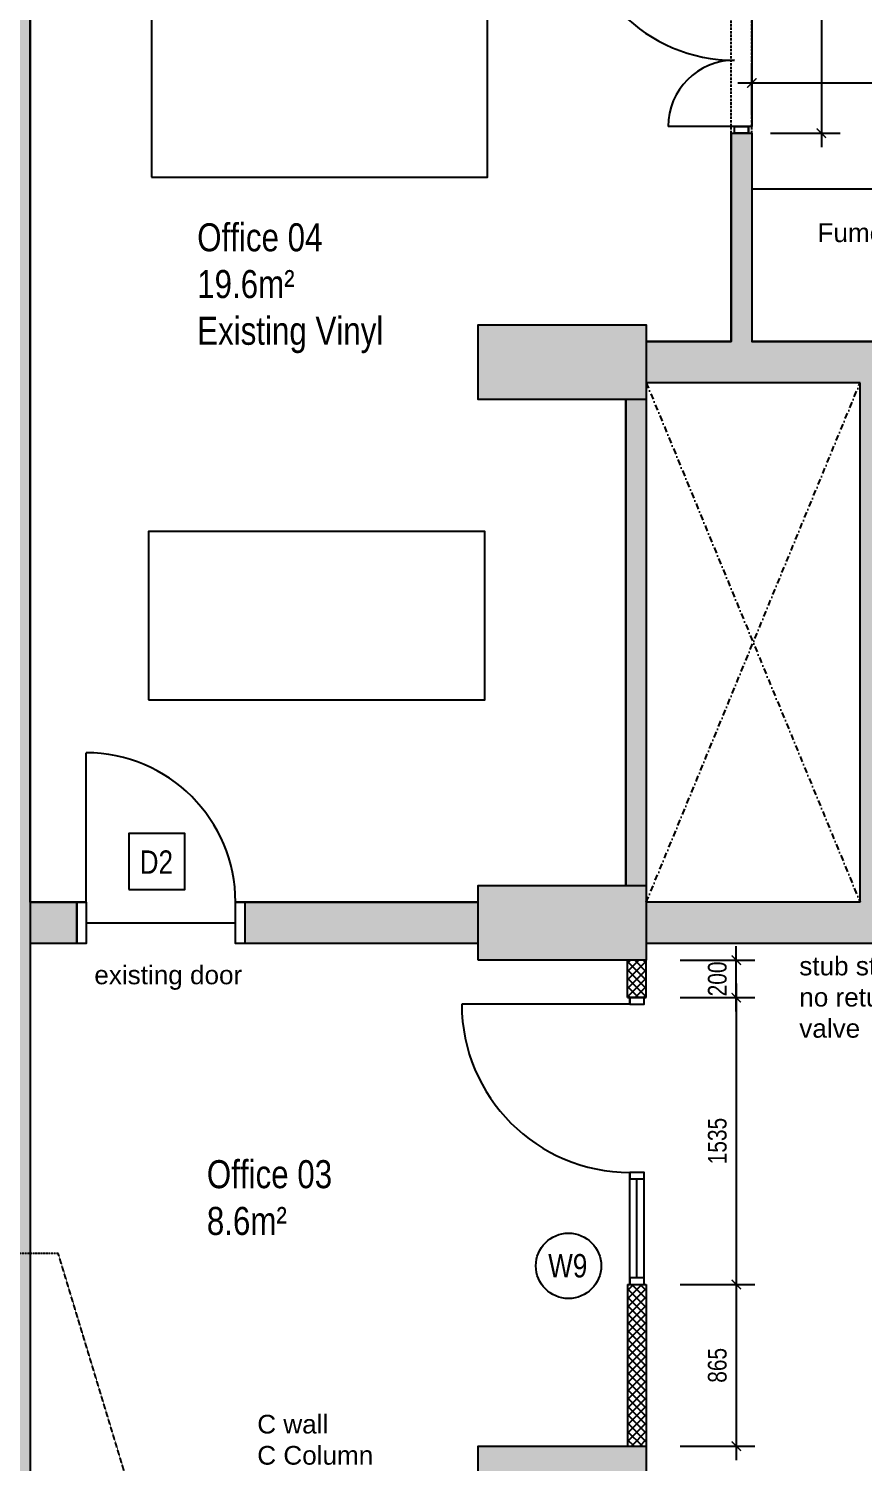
# Model space of a CAD drawing. Header units: millimetres. Extents: x -68315 to 81584, y -44830 to 67795.
# Drawn here: x -48988 to -44518, y 52759 to 60430 of the extents above; entities that cross this region are included whole.
import ezdxf

# ---------------------------------------------------------------- set-up
doc = ezdxf.new("R2010")
doc.units = ezdxf.units.MM
for name, pattern in [('DASHDOT2', [12.7, 6.35, -3.175, 0, -3.175]), ('HIDDEN2', [4.7625, 3.175, -1.5875]), ('PDASHED', [19.05, 12.7, -6.35])]:
    doc.linetypes.add(name, pattern=pattern)
for name, color, linetype in [('BRICK_WALLS_P4', 1, 'Continuous'), ('COLUMNS_P5', 5, 'Continuous'), ('DOORS_P2', 8, 'Continuous'), ('MSA-ABOVE', 9, 'DASHDOT2'), ('MSA-AREA', 7, 'Continuous'), ('MSA-DEMOLISH', 8, 'HIDDEN2'), ('MSA-DIMS50', 8, 'Continuous'), ('MSA-FITTING', 5, 'Continuous'), ('MSA-HATCH', 8, 'Continuous'), ('MSA-HATCH ELEV1', 252, 'Continuous'), ('MSA-HATCH OFFICE', 40, 'Continuous'), ('MSA-SECTION LINES', 2, 'Continuous'), ('MSA-TEXT D&W 50', 7, 'Continuous'), ('MSA-TEXT1', 4, 'Continuous'), ('MSA-WINDOW', 4, 'Continuous')]:
    doc.layers.add(name, color=color, linetype=linetype)
doc.layers.get('0').off()
doc.styles.add('Arial 1in20 2mm', font='arial.ttf', dxfattribs={"width": 0.8, "height": 40})
doc.styles.add('Arial 1in50 2mm', font='arial.ttf', dxfattribs={"width": 0.8, "height": 100})
doc.styles.add('Arial 1in50 3mm', font='arial.ttf', dxfattribs={"width": 0.8, "height": 150})
doc.dimstyles.new('DIM-20', dxfattribs={"dimtxt": 40, "dimasz": 30, "dimexe": 40, "dimexo": 40, "dimgap": 20, "dimtad": 1, "dimdec": 0, "dimrnd": 5, "dimzin": 0, "dimdsep": 46, "dimtxsty": 'Arial 1in20 2mm', "dimblk": 'ARCHTICK', "dimcen": 0.09, "dimdle": 20, "dimclrd": 256, "dimclre": 256, "dimclrt": 256, "dimadec": 0, "dimazin": 0, "dimtfac": 1, "dimtdec": 0, "dimtix": 1, "dimtmove": 2, "dimatfit": 3, "dimfxl": 1, "dimtolj": 1, "dimtzin": 0, "dimarcsym": 0})
doc.dimstyles.new('DIM-50', dxfattribs={"dimtxt": 100, "dimasz": 50, "dimexe": 100, "dimexo": 100, "dimgap": 50, "dimtad": 1, "dimdec": 0, "dimrnd": 5, "dimzin": 0, "dimdsep": 46, "dimtxsty": 'Arial 1in50 2mm', "dimblk": 'ARCHTICK', "dimcen": 0.09, "dimdle": 75, "dimclrd": 256, "dimclre": 256, "dimclrt": 256, "dimadec": 0, "dimazin": 0, "dimtfac": 1, "dimtdec": 0, "dimtix": 1, "dimtmove": 2, "dimatfit": 3, "dimfxl": 300, "dimfxlon": 1, "dimtolj": 1, "dimtzin": 0, "dimarcsym": 0})

# ---------------------------------------------------------------- blocks, each defined once
blk = doc.blocks.new('_ArchTick')
at = {"color": 0, "linetype": 'ByBlock', "const_width": 0.15}
blk.add_lwpolyline([(-0.5, -0.5), (0.5, 0.5)], dxfattribs=at)
blk = doc.blocks.new('*D47')
at = {"layer": 'MSA-DIMS50', "lineweight": -2, "ltscale": 0.2}
for p, q in [((-49352.1, 55535.5), (-49752.1, 55535.5)), ((-49652.1, 52570.5), (-49652.1, 55610.5)), ((-49352.1, 52645.5), (-49752.1, 52645.5))]:
    blk.add_line(p, q, dxfattribs=at)
at = {"layer": 'MSA-DIMS50', "lineweight": -2, "xscale": 50, "yscale": 50, "zscale": 50}
for p, rotation in [((-49652.1, 55535.5), 90), ((-49652.1, 52645.5), 270)]:
    blk.add_blockref('_ArchTick', p, dxfattribs=dict(at, rotation=rotation))
at = {"layer": 'MSA-DIMS50', "linetype": 'Continuous', "insert": (-49753.1, 54090.5), "char_height": 100, "attachment_point": 5, "rotation": 90, "style": 'Arial 1in50 2mm'}
blk.add_mtext('\\A1;2890', dxfattribs=at)
blk = doc.blocks.new('*D56')
at = {"layer": 'MSA-DIMS50', "lineweight": -2, "ltscale": 0.2}
for p, q in [((-45198.7, 55320.5), (-45198.7, 53635.5)), ((-45498.7, 55245.5), (-45098.7, 55245.5)), ((-45498.7, 53710.5), (-45098.7, 53710.5))]:
    blk.add_line(p, q, dxfattribs=at)
at = {"layer": 'MSA-DIMS50', "lineweight": -2, "xscale": 50, "yscale": 50, "zscale": 50}
for p, rotation in [((-45198.7, 55245.5), 90), ((-45198.7, 53710.5), 270)]:
    blk.add_blockref('_ArchTick', p, dxfattribs=dict(at, rotation=rotation))
at = {"layer": 'MSA-DIMS50', "linetype": 'Continuous', "insert": (-45299.8, 54478), "char_height": 100, "attachment_point": 5, "rotation": 90, "style": 'Arial 1in50 2mm'}
blk.add_mtext('\\A1;1535', dxfattribs=at)
blk = doc.blocks.new('*D58')
at = {"layer": 'MSA-DIMS50', "lineweight": -2, "ltscale": 0.2}
for p, q in [((-45198.7, 53785.5), (-45198.7, 52770.5)), ((-45498.7, 53710.5), (-45098.7, 53710.5)), ((-45498.7, 52845.5), (-45098.7, 52845.5))]:
    blk.add_line(p, q, dxfattribs=at)
at = {"layer": 'MSA-DIMS50', "lineweight": -2, "xscale": 50, "yscale": 50, "zscale": 50}
for p, rotation in [((-45198.7, 53710.5), 90), ((-45198.7, 52845.5), 270)]:
    blk.add_blockref('_ArchTick', p, dxfattribs=dict(at, rotation=rotation))
at = {"layer": 'MSA-DIMS50', "linetype": 'Continuous', "insert": (-45299.8, 53278), "char_height": 100, "attachment_point": 5, "rotation": 90, "style": 'Arial 1in50 2mm'}
blk.add_mtext('\\A1;865', dxfattribs=at)
blk = doc.blocks.new('*D60')
at = {"layer": 'MSA-DIMS50', "lineweight": -2, "ltscale": 0.2}
for p, q in [((-45198.7, 55170.5), (-45198.7, 55520.5)), ((-45498.7, 55445.5), (-45098.7, 55445.5)), ((-45498.7, 55245.5), (-45098.7, 55245.5))]:
    blk.add_line(p, q, dxfattribs=at)
at = {"layer": 'MSA-DIMS50', "lineweight": -2, "xscale": 50, "yscale": 50, "zscale": 50}
for p, rotation in [((-45198.7, 55445.5), 270), ((-45198.7, 55245.5), 90)]:
    blk.add_blockref('_ArchTick', p, dxfattribs=dict(at, rotation=rotation))
at = {"layer": 'MSA-DIMS50', "linetype": 'Continuous', "insert": (-45299.8, 55345.5), "char_height": 100, "attachment_point": 5, "rotation": 90, "style": 'Arial 1in50 2mm'}
blk.add_mtext('\\A1;200', dxfattribs=at)
blk = doc.blocks.new('*D68')
at = {"layer": 'MSA-DIMS50', "lineweight": -2, "ltscale": 0.2}
for p, q in [((-49652.1, 55460.5), (-49652.1, 66160.5)), ((-49352.1, 66085.5), (-49752.1, 66085.5)), ((-49452.1, 55535.5), (-49752.1, 55535.5))]:
    blk.add_line(p, q, dxfattribs=at)
at = {"layer": 'MSA-DIMS50', "lineweight": -2, "xscale": 50, "yscale": 50, "zscale": 50}
for p, rotation in [((-49652.1, 66085.5), 90), ((-49652.1, 55535.5), 270)]:
    blk.add_blockref('_ArchTick', p, dxfattribs=dict(at, rotation=rotation))
at = {"layer": 'MSA-DIMS50', "linetype": 'Continuous', "insert": (-49767.6, 60810.5), "char_height": 100, "attachment_point": 5, "rotation": 90, "style": 'Arial 1in50 2mm'}
blk.add_mtext('\\A1;extent of new vinyl flooring 10550', dxfattribs=at)
blk = doc.blocks.new('*D69')
at = {"layer": 'MSA-DIMS50', "lineweight": -2, "ltscale": 0.2}
for p, q in [((-45115.6, 59970.5), (-45115.6, 60239.3)), ((-43315.6, 59839.3), (-43315.6, 60239.3)), ((-45190.6, 60139.3), (-43240.6, 60139.3))]:
    blk.add_line(p, q, dxfattribs=at)
at = {"layer": 'MSA-DIMS50', "lineweight": -2, "xscale": 50, "yscale": 50, "zscale": 50, "rotation": 180}
blk.add_blockref('_ArchTick', (-45115.6, 60139.3), dxfattribs=at)
at = {"layer": 'MSA-DIMS50', "lineweight": -2, "xscale": 50, "yscale": 50, "zscale": 50}
blk.add_blockref('_ArchTick', (-43315.6, 60139.3), dxfattribs=at)
at = {"layer": 'MSA-DIMS50', "linetype": 'Continuous', "insert": (-44215.6, 60240.3), "char_height": 100, "attachment_point": 5, "style": 'Arial 1in50 2mm'}
blk.add_mtext('\\A1;1800', dxfattribs=at)
blk = doc.blocks.new('*D96')
at = {"layer": 'MSA-DIMS50', "lineweight": -2, "ltscale": 0.2}
for p, q in [((-44742.6, 61520.5), (-44742.6, 59795.5)), ((-45015.6, 61445.5), (-44642.6, 61445.5)), ((-45015.6, 59870.5), (-44642.6, 59870.5))]:
    blk.add_line(p, q, dxfattribs=at)
at = {"layer": 'MSA-DIMS50', "lineweight": -2, "xscale": 50, "yscale": 50, "zscale": 50}
for p, rotation in [((-44742.6, 61445.5), 90), ((-44742.6, 59870.5), 270)]:
    blk.add_blockref('_ArchTick', p, dxfattribs=dict(at, rotation=rotation))
at = {"layer": 'MSA-DIMS50', "linetype": 'Continuous', "insert": (-44843.7, 60658), "char_height": 100, "attachment_point": 5, "rotation": 90, "style": 'Arial 1in50 2mm'}
blk.add_mtext('\\A1;1575', dxfattribs=at)

msp = doc.modelspace()

# ---------------------------------------------------------------- hatches: boundary and pattern name
at = {"layer": 'MSA-HATCH', "ltscale": 0.2}
h = msp.add_hatch(dxfattribs=at)
h.set_pattern_fill('ANSI37', color=10, scale=10)
h.set_pattern_definition([(45, (-114407.39, -105918.393), (-22.4506403, 22.4506403), []), (135, (-114407.39, -105918.393), (-22.4506403, -22.4506403), [])])
h.paths.add_polyline_path([(-45680.6, 53710.5), (-45780.6, 53710.5), (-45780.6, 52845.5), (-45680.6, 52845.5)])
h.paths.add_polyline_path([(-45680.6, 55445.5), (-45780.6, 55445.5), (-45780.6, 55245.5), (-45680.6, 55245.5)])
at = {"layer": 'MSA-HATCH ELEV1', "ltscale": 0.2}
h = msp.add_hatch(color=256, dxfattribs=at)
h.dxf.hatch_style = 1
h.paths.add_polyline_path([(-48980.6, 37800.5), (-48580.6, 37800.5), (-48580.6, 37910.5), (-48580.6, 38100.5), (-48980.6, 38100.5), (-48980.6, 61545.5), (-46580.6, 61545.5), (-46580.6, 61445.5), (-45680.6, 61445.5), (-45680.6, 61845.5), (-46280.6, 61845.5), (-46280.6, 64445.5), (-45680.6, 64445.5), (-45680.6, 64845.5), (-46280.6, 64845.5), (-46280.6, 66085.5), (-44980.6, 66085.5), (-44980.6, 65685.5), (-41480.6, 65685.5), (-41480.6, 66085.5), (-38880.6, 66085.5), (-38880.6, 65685.5), (-35480.6, 65685.5), (-35480.6, 66085.5), (-34080.6, 66085.5), (-34080.6, 64845.5), (-34680.6, 64845.5), (-34680.6, 64445.5), (-34080.6, 64445.5), (-34080.6, 61845.5), (-34680.6, 61845.5), (-34680.6, 61445.5), (-34080.6, 61445.5), (-34080.6, 60649), (-33780.6, 60649), (-33780.6, 61545.5), (-28030.6, 61545.5), (-28030.6, 62345.5), (-23830.6, 62345.5), (-23830.6, 61530.5), (-23530.6, 61530.5), (-23530.6, 67495.5), (8969.4, 67495.5), (8969.4, 63768.5), (7619.4, 62418.5), (7619.4, 61845.5), (-1780.6, 61845.5), (-1780.6, 61530.5), (13969.4, 61530.5), (13969.4, 63945.5), (9269.4, 63945.5), (9269.4, 67795.5), (-23830.6, 67795.5), (-23830.6, 62645.5), (-28330.6, 62645.5), (-28330.6, 61845.5), (-33780.6, 61845.5), (-33780.6, 66385.5), (-35880.6, 66385.5), (-35880.6, 66085.5), (-38480.6, 66085.5), (-38480.6, 66385.5), (-41880.6, 66385.5), (-41880.6, 66085.5), (-44380.6, 66085.5), (-44380.6, 66385.5), (-46580.6, 66385.5), (-46580.6, 61845.5), (-49280.6, 61845.5), (-49280.6, 37645.5), (-60180.6, 37645.5), (-60180.6, 34445.5), (-59880.6, 34445.5), (-59880.6, 34545.5), (-50580.6, 34545.5), (-50580.6, 34845.5), (-59880.6, 34845.5), (-59880.6, 37345.5), (-48980.6, 37345.5)])
h.paths.add_polyline_path([(7919.4, 61845.5), (7919.4, 62295.5), (9269.4, 63645.5), (13669.4, 63645.5), (13669.4, 61845.5)], flags=16)
h = msp.add_hatch(color=256, dxfattribs=at)
h.dxf.hatch_style = 1
h.paths.add_polyline_path([(-45680.6, 58445.5), (-45790.6, 58445.5), (-45790.6, 55845.5), (-45680.6, 55845.5)])
h.paths.add_polyline_path([(-45115.6, 59870.5), (-45225.6, 59870.5), (-45225.6, 58755.5), (-45680.6, 58755.5), (-45680.6, 58535.5), (-44535.6, 58535.5), (-44535.6, 55755.5), (-45680.6, 55755.5), (-45680.6, 55535.5), (-44425.6, 55535.5), (-44425.6, 58535.5), (-43050.6, 58535.5), (-43050.6, 58755.5), (-45115.6, 58755.5)])
h.paths.add_polyline_path([(-45680.6, 61445.5), (-45115.6, 61445.5), (-45115.6, 61845.5), (-45680.6, 61845.5)])
h = msp.add_hatch(color=256, dxfattribs=at)
h.dxf.hatch_style = 1
h.paths.add_polyline_path([(-45680.6, 58845.5), (-46580.6, 58845.5), (-46580.6, 58445.5), (-45680.6, 58445.5)])
h.paths.add_polyline_path([(-45680.6, 55845.5), (-46580.6, 55845.5), (-46580.6, 55445.5), (-45680.6, 55445.5)])
h.paths.add_polyline_path([(-45680.6, 52845.5), (-46580.6, 52845.5), (-46580.6, 52445.5), (-45680.6, 52445.5)])
h.paths.add_polyline_path([(-45680.6, 49845.5), (-46580.6, 49845.5), (-46580.6, 49445.5), (-45680.6, 49445.5)])
h.paths.add_polyline_path([(-45680.6, 46845.5), (-46580.6, 46845.5), (-46580.6, 46445.5), (-45806.6, 46445.5), (-45806.6, 46445.5), (-45730.6, 46445.5), (-45680.6, 46445.5)])
h.paths.add_polyline_path([(-45680.6, 43845.5), (-45730.6, 43845.5), (-45730.6, 43845.5), (-45806.6, 43845.5), (-46580.6, 43845.5), (-46580.6, 43445.5), (-45806.6, 43445.5), (-45806.6, 43445.5), (-45730.6, 43445.5), (-45680.6, 43445.5)])
h.paths.add_polyline_path([(-45680.6, 40845.5), (-46580.6, 40845.5), (-46580.6, 40445.5), (-45680.6, 40445.5)])
h.paths.add_polyline_path([(-33780.6, 42345.5), (-34680.6, 42345.5), (-34680.6, 41945.5), (-33780.6, 41945.5)])
h.paths.add_polyline_path([(-33780.6, 43845.5), (-34680.6, 43845.5), (-34680.6, 43445.5), (-33780.6, 43445.5)])
h.paths.add_polyline_path([(-33780.6, 46845.5), (-34680.6, 46845.5), (-34680.6, 46445.5), (-33780.6, 46445.5)])
h.paths.add_polyline_path([(-33780.6, 49845.5), (-34680.6, 49845.5), (-34680.6, 49445.5), (-33780.6, 49445.5)])
h.paths.add_polyline_path([(-33780.6, 52845.5), (-34680.6, 52845.5), (-34680.6, 52445.5), (-33780.6, 52445.5)])
h.paths.add_polyline_path([(-33780.6, 55845.5), (-34680.6, 55845.5), (-34680.6, 55445.5), (-33780.6, 55445.5)])
h.paths.add_polyline_path([(-33930.6, 58845.5), (-34830.6, 58845.5), (-34830.6, 58445.5), (-33930.6, 58445.5)])
h = msp.add_hatch(color=256, dxfattribs=at)
h.dxf.hatch_style = 1
h.paths.add_polyline_path([(-46580.6, 55755.5), (-47830.6, 55755.5), (-47830.6, 55535.5), (-46580.6, 55535.5)])
h.paths.add_polyline_path([(-48730.6, 55755.5), (-48980.6, 55755.5), (-48980.6, 55535.5), (-48730.6, 55535.5)])

# ---------------------------------------------------------------- linework, layer by layer
at = {"layer": 'BRICK_WALLS_P4', "linetype": 'Continuous'}
for p, q in [((-45225.6, 59870.5), (-45225.6, 58755.5)), ((-45115.6, 59870.5), (-45115.6, 58755.5)), ((-46580.6, 58590.5), (-46580.6, 58700.5)), ((-45225.6, 58755.5), (-45680.6, 58755.5)), ((-45680.6, 58755.5), (-45680.6, 58535.5)), ((-44425.6, 58755.5), (-45115.6, 58755.5)), ((-44535.6, 58535.5), (-45680.6, 58535.5)), ((-44535.6, 55755.5), (-44535.6, 58535.5)), ((-45790.6, 58445.5), (-45790.6, 55845.5)), ((-45680.6, 58445.5), (-45680.6, 55845.5)), ((-48680.6, 55755.5), (-48980.6, 55755.5)), ((-46580.6, 55755.5), (-47880.6, 55755.5)), ((-44535.6, 55755.5), (-45680.6, 55755.5)), ((-48680.6, 55535.5), (-48980.6, 55535.5)), ((-46580.6, 55535.5), (-47880.6, 55535.5)), ((-44425.6, 55535.5), (-45680.6, 55535.5)), ((-45780.6, 55245.5), (-45780.6, 55445.5)), ((-45680.6, 55245.5), (-45680.6, 55445.5)), ((-45780.6, 55245.5), (-45680.6, 55245.5)), ((-45780.6, 53710.5), (-45680.6, 53710.5)), ((-45780.6, 53710.5), (-45780.6, 52845.5)), ((-45680.6, 53710.5), (-45680.6, 52845.5))]:
    msp.add_line(p, q, dxfattribs=at)
at = {"layer": 'COLUMNS_P5', "linetype": 'Continuous'}
msp.add_line((-48980.6, 61545.5), (-48980.6, 38100.5), dxfattribs=at)
for points in [[(-46580.6, 58445.5), (-46580.6, 58845.5), (-45680.6, 58845.5), (-45680.6, 58445.5), (-46580.6, 58445.5)], [(-46580.6, 55445.5), (-46580.6, 55845.5), (-45680.6, 55845.5), (-45680.6, 55445.5), (-46580.6, 55445.5)], [(-46580.6, 52445.5), (-46580.6, 52845.5), (-45680.6, 52845.5), (-45680.6, 52445.5), (-46580.6, 52445.5)]]:
    msp.add_lwpolyline(points, dxfattribs=at)
at = {"layer": 'DOORS_P2', "linetype": 'Continuous'}
for p, q in [((-48680.6, 55755.5), (-48680.6, 56555.5)), ((-48730.6, 55755.5), (-48730.6, 55535.5)), ((-47830.6, 55755.5), (-47830.6, 55535.5))]:
    msp.add_line(p, q, dxfattribs=at)
for points in [[(-48730.6, 55755.5), (-48680.6, 55755.5), (-48680.6, 55535.5), (-48730.6, 55535.5), (-48730.6, 55755.5)], [(-47880.6, 55755.5), (-47830.6, 55755.5), (-47830.6, 55535.5), (-47880.6, 55535.5), (-47880.6, 55755.5)]]:
    msp.add_lwpolyline(points, dxfattribs=at)
msp.add_arc((-48680.6, 55755.5), 800, 0, 90, dxfattribs=at)
at = {"layer": 'MSA-ABOVE', "ltscale": 5}
for p, q in [((-45680.6, 55755.5), (-44535.6, 58535.5)), ((-45680.6, 58535.5), (-44535.6, 55755.5))]:
    msp.add_line(p, q, dxfattribs=at)
at = {"layer": 'MSA-AREA', "ltscale": 0.2}
for points in [[(-48980.6, 55755.5), (-48980.6, 61545.5), (-46580.6, 61545.5), (-46580.6, 61445.5), (-45208.6, 61445.5), (-45208.6, 61110.5), (-45115.6, 61110.5), (-45115.6, 59905.5), (-45208.6, 59905.5)], [(-48980.6, 55755.5), (-48680.6, 55755.5), (-48680.6, 55645.5), (-47880.6, 55645.5), (-47880.6, 55755.5), (-46580.6, 55755.5), (-46580.6, 55845.5), (-45790.6, 55845.5), (-45790.6, 58445.5), (-46580.6, 58445.5), (-46580.6, 58845.5), (-45680.6, 58845.5), (-45680.6, 58755.5), (-45225.6, 58755.5), (-45225.6, 59870.5), (-45208.6, 59870.5), (-45115.6, 59870.5)], [(-45115.6, 59870.5), (-45115.6, 58755.5), (-36370.6, 58755.5), (-36370.6, 58683.5), (-36335.6, 58683.5), (-36335.6, 58607.5)]]:
    msp.add_lwpolyline(points, dxfattribs=at)
at = {"layer": 'MSA-DEMOLISH', "linetype": 'PDASHED'}
for points in [[(-45225.6, 59870.5), (-45225.6, 61445.5)], [(-45115.6, 59870.5), (-45115.6, 61445.5)]]:
    msp.add_lwpolyline(points, dxfattribs=at)
at = {"layer": 'MSA-DIMS50', "ltscale": 0.2}
msp.add_line((-45692.6, 55210.5), (-45692.6, 55245.5), dxfattribs=at)
at = {"layer": 'MSA-FITTING', "ltscale": 0.2}
for points in [[(-48330.6, 59634.5), (-46530.6, 59634.5), (-46530.6, 60534.5), (-48330.6, 60534.5)], [(-45115.6, 59570.5), (-45115.6, 58755.5), (-43315.6, 58755.5), (-43315.6, 59570.5)], [(-48345.5, 56839.3), (-46545.5, 56839.3), (-46545.5, 57739.3), (-48345.5, 57739.3)]]:
    msp.add_lwpolyline(points, close=True, dxfattribs=at)
at = {"layer": 'MSA-HATCH OFFICE', "ltscale": 0.2}
msp.add_arc((-48680.6, 55755.5), 800, 0, 90, dxfattribs=at)
at = {"layer": 'MSA-SECTION LINES', "ltscale": 0.2}
msp.add_lwpolyline([(-45208.6, 59905.5), (-45132.6, 59905.5), (-45132.6, 59870.5), (-45208.6, 59870.5)], close=True, dxfattribs=at)
at = {"layer": 'MSA-TEXT D&W 50'}
msp.add_lwpolyline([(-48451.3, 55824.4), (-48151.3, 55824.4), (-48151.3, 56124.4), (-48451.3, 56124.4)], close=True, dxfattribs=at)
msp.add_circle((-46097, 53810.4), 175, dxfattribs=at)
at = {"layer": 'MSA-WINDOW', "ltscale": 0.2}
for p, q in [((-45208.6, 59905.5), (-45563.6, 59905.5)), ((-45132.6, 59870.5), (-45132.6, 59905.5)), ((-45768.6, 55210.5), (-45768.6, 55245.5)), ((-45768.6, 55210.5), (-46668.6, 55210.5)), ((-45768.6, 53710.5), (-45768.6, 54310.5)), ((-45692.6, 53710.5), (-45692.6, 54310.5)), ((-45730.6, 53745.5), (-45730.6, 54275.5))]:
    msp.add_line(p, q, dxfattribs=at)
for points in [[(-45768.6, 55210.5), (-45692.6, 55210.5), (-45692.6, 55245.5), (-45768.6, 55245.5)], [(-45768.6, 54275.5), (-45692.6, 54275.5), (-45692.6, 54310.5), (-45768.6, 54310.5)], [(-45768.6, 53710.5), (-45692.6, 53710.5), (-45692.6, 53745.5), (-45768.6, 53745.5)]]:
    msp.add_lwpolyline(points, close=True, dxfattribs=at)
for centre, radius, start, end in [((-45208.6, 61110.5), 850, 180, 270), ((-45208.6, 59905.5), 355, 90, 180), ((-45768.6, 55210.5), 900, 180, 270)]:
    msp.add_arc(centre, radius, start, end, dxfattribs=at)

# ---------------------------------------------------------------- texts
at = {"layer": 'MSA-TEXT D&W 50', "char_height": 125, "attachment_point": 1, "style": 'Arial 1in50 2mm'}
for s, insert in [('\\pxqc;D2', (-48412.6, 56033.1)), ('W9', (-46205.7, 53873.5))]:
    msp.add_mtext_dynamic_manual_height_columns(s, width=217.149, gutter_width=15, heights=[0], dxfattribs=dict(at, insert=insert))
at = {"layer": 'MSA-TEXT1', "ltscale": 0.2, "attachment_point": 1}
for s, width, insert, char_height, style in [('Office 04\\P19.6m²\\PExisting Vinyl', 959.852, (-48085.4, 59388.3), 150, 'Arial 1in50 3mm'), ('{\\W1;Fume Cupboard}', 959.852, (-44763.5, 59387.8), 100, 'Arial 1in50 2mm'), ('{\\W1;stub stack for no return vent valve}', 959.852, (-44861.2, 55464.4), 100, 'Arial 1in50 2mm'), ('{\\W1;existing door}', 1227.79, (-48636.3, 55416.9), 100, 'Arial 1in50 2mm'), ('Office 03\\P8.6m²', 959.852, (-48033.7, 54375.8), 150, 'Arial 1in50 3mm'), ('{\\W1;C wall \\PC Column}', 959.852, (-47763.7, 53013.4), 100, 'Arial 1in50 2mm')]:
    msp.add_mtext_dynamic_manual_height_columns(s, width=width, gutter_width=500, heights=[0], dxfattribs=dict(at, insert=insert, char_height=char_height, style=style))

# ---------------------------------------------------------------- dimensions: what is measured, and where the dimension line sits
at = {"layer": 'MSA-DIMS50', "ltscale": 0.2}
dim = msp.add_linear_dim(base=(-49652.1, 66085.5), p1=(-49352.1, 55535.5), p2=(-46280.6, 66085.5), angle=90, text='extent of new vinyl flooring <>', dimstyle='DIM-50', dxfattribs=at)
dim.commit()
dim.dimension.update_dxf_attribs({"geometry": '*D68', "text_midpoint": (-49767.6, 60810.5)})
for base, p1, p2, picture, middle in [((-44742.6, 59870.5), (-45115.6, 61445.5), (-45115.6, 59870.5), '*D96', (-44843.7, 60658)), ((-49652.1, 55535.5), (-48980.6, 52645.5), (-48980.6, 55535.5), '*D47', (-49753.1, 54090.5)), ((-45198.7, 55445.5), (-45680.6, 55245.5), (-45680.6, 55445.5), '*D60', (-45299.8, 55345.5)), ((-45198.7, 53710.5), (-45680.6, 55245.5), (-45680.6, 53710.5), '*D56', (-45299.8, 54478)), ((-45198.7, 52845.5), (-45680.6, 53710.5), (-45680.6, 52845.5), '*D58', (-45299.8, 53278))]:
    dim = msp.add_linear_dim(base=base, p1=p1, p2=p2, angle=90, dimstyle='DIM-50', dxfattribs=at)
    dim.commit()
    dim.dimension.update_dxf_attribs({"geometry": picture, "text_midpoint": middle})
dim = msp.add_linear_dim(base=(-43315.6, 60139.3), p1=(-45115.6, 59870.5), p2=(-43315.6, 59570.5), dimstyle='DIM-50', dxfattribs=at)
dim.commit()
dim.dimension.update_dxf_attribs({"geometry": '*D69', "text_midpoint": (-44215.6, 60240.3)})

# ---------------------------------------------------------------- leaders
at = {"layer": 'MSA-DEMOLISH', "ltscale": 0.2}
msp.add_leader([(-48456.3, 52645.5), (-48829.3, 53876.5), (-49915.8, 53876.5)], dimstyle='DIM-20', override={"dimgap": 20, "dimtad": 0}, dxfattribs=at)

doc.saveas('drawing.dxf')
